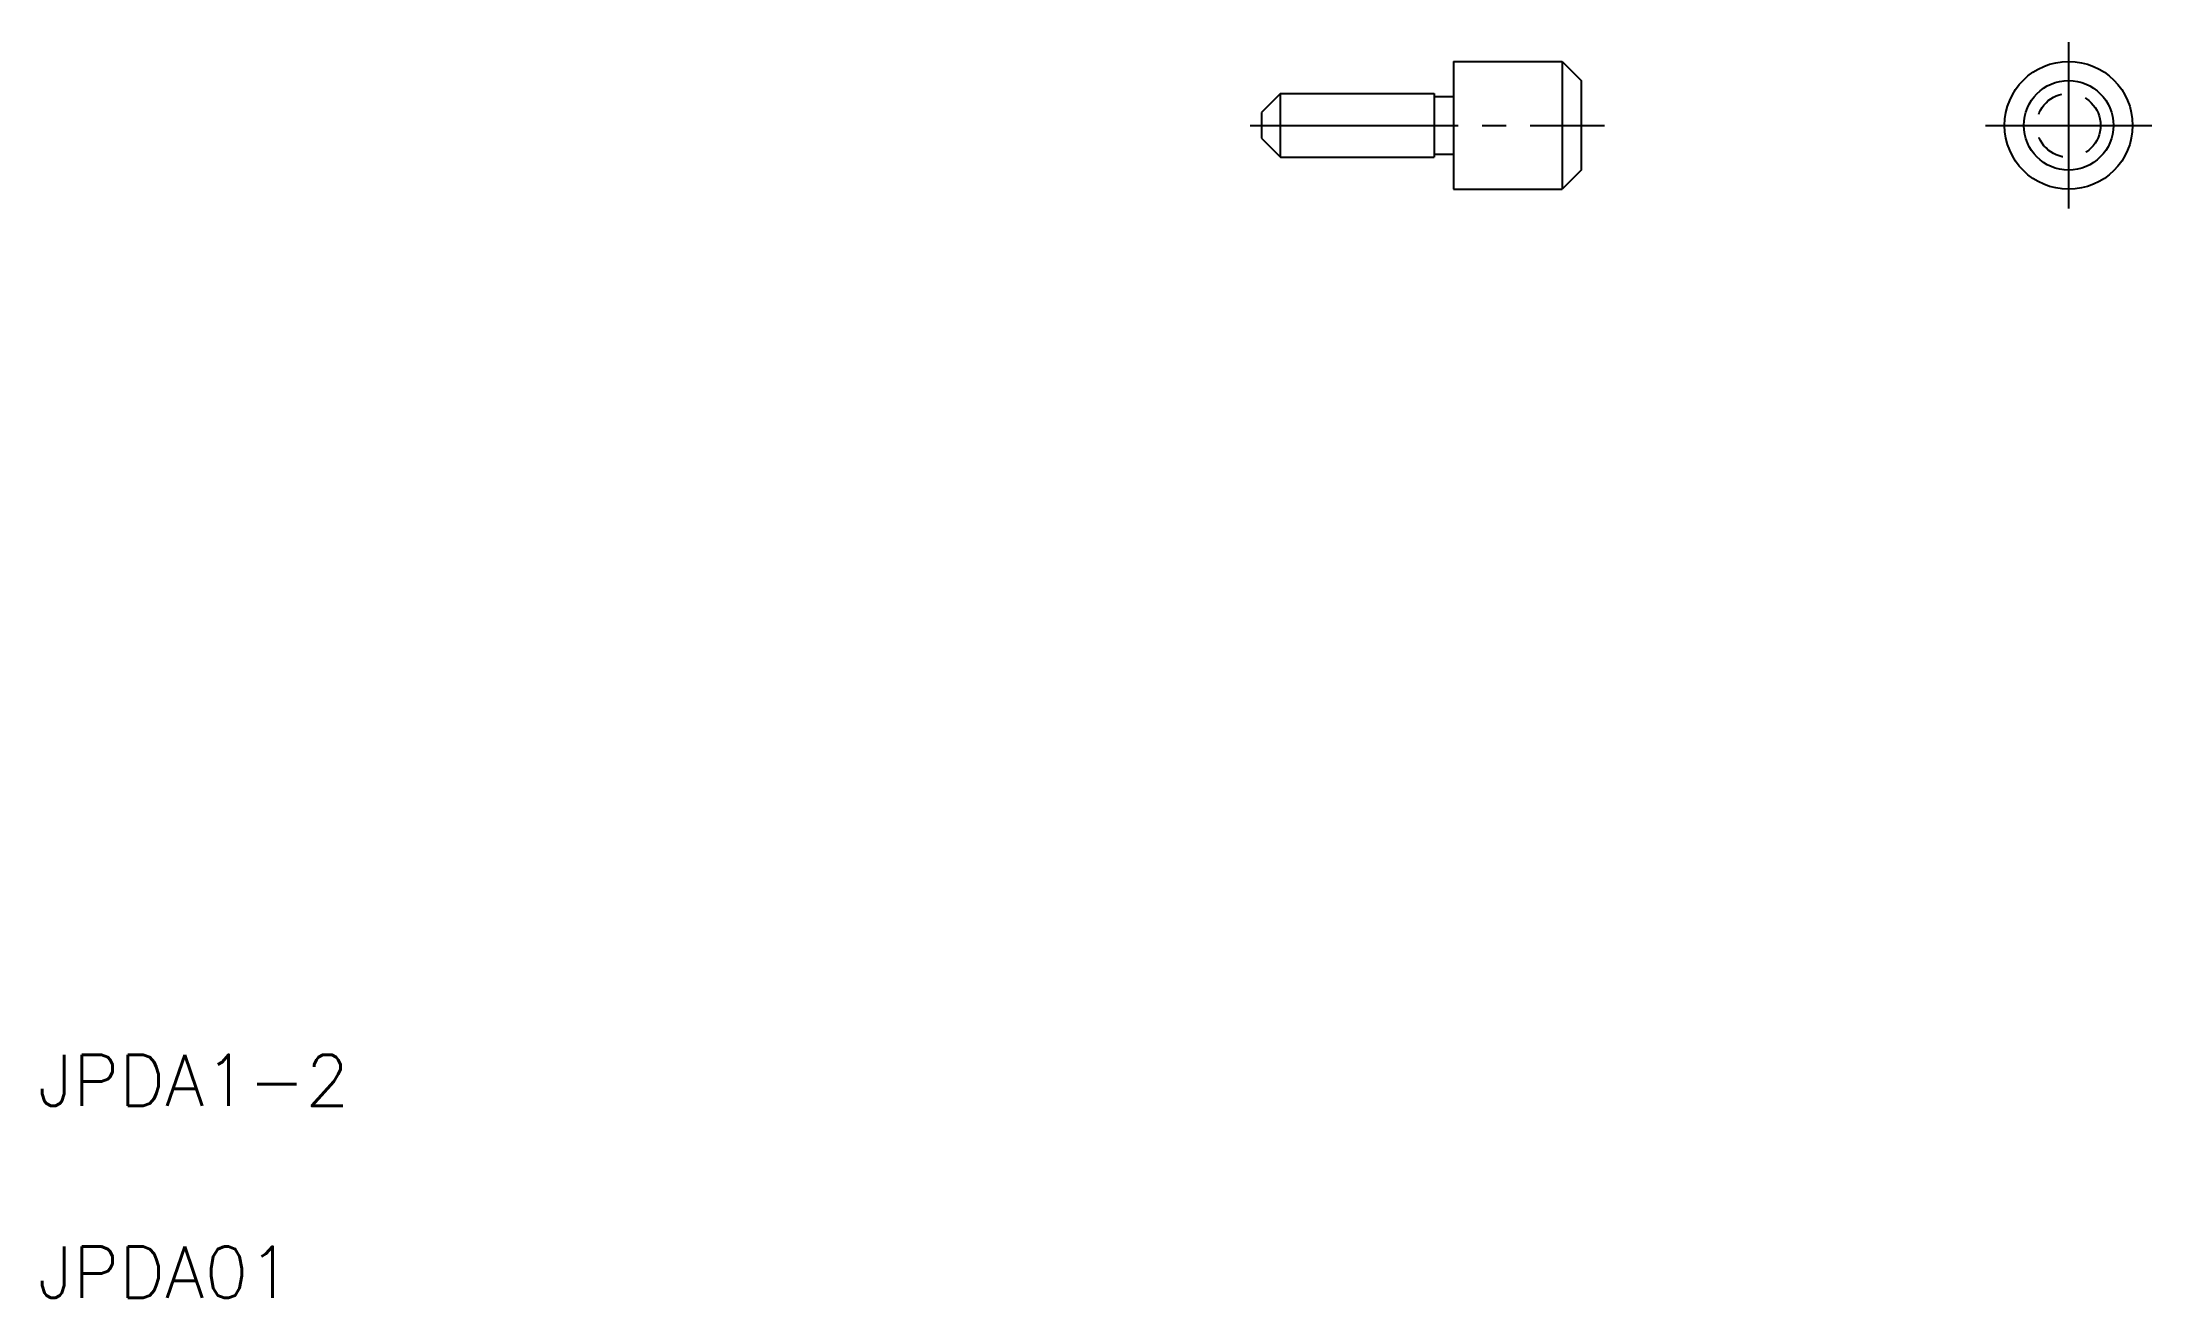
# Model space of a CAD drawing. Extents: x 2.1 to 35, y 2 to 21.6.
import ezdxf

# ---------------------------------------------------------------- set-up
doc = ezdxf.new("R2010")
doc.units = 0
doc.header["$LTSCALE"] = 0.25
doc.linetypes.add('CENTER', pattern=[17.5, 13, -1.5, 1.5, -1.5])
doc.linetypes.add('DASHED', pattern=[3.5, 2, -1.5])
doc.layers.get('0').update_dxf_attribs({"linetype": 'CONTINUOUS'})
doc.layers.add('CENTER', color=1, linetype='CENTER')
doc.styles.get("Standard").update_dxf_attribs({"font": 'txt', "height": 0.64, "bigfont": 'BIGFONT'})

msp = doc.modelspace()

# ---------------------------------------------------------------- linework, layer by layer
at = {"linetype": 'CONTINUOUS'}
for p, q in [((24.126, 21.333), (24.126, 19.333)), ((24.126, 21.333), (25.826, 21.333)), ((25.826, 21.333), (25.826, 19.333)), ((25.826, 21.333), (26.126, 21.033)), ((21.426, 20.833), (21.126, 20.533)), ((21.426, 20.833), (23.826, 20.833)), ((21.426, 19.833), (21.426, 20.833)), ((23.826, 20.833), (23.826, 19.833)), ((23.826, 20.783), (24.126, 20.783)), ((26.126, 21.033), (26.126, 19.633)), ((21.126, 20.533), (21.126, 20.133)), ((21.126, 20.133), (21.426, 19.833)), ((21.426, 19.833), (23.826, 19.833)), ((23.826, 19.883), (24.126, 19.883)), ((26.126, 19.633), (25.826, 19.333)), ((24.126, 19.333), (25.826, 19.333))]:
    msp.add_line(p, q, dxfattribs=at)
for p, q in [((22.026, 19.833), (22.026, 19.833)), ((22.626, 19.833), (22.626, 19.833))]:
    msp.add_line(p, q)
for radius in [1, 0.7]:
    msp.add_circle((33.743, 20.333), radius, dxfattribs=at)
at = {"color": 3, "linetype": 'DASHED'}
msp.add_circle((33.743, 20.333), 0.5, dxfattribs=at)
at = {"layer": 'CENTER', "color": 1, "linetype": 'CENTER'}
for p, q in [((33.743, 21.633), (33.743, 19.033)), ((20.949, 20.333), (26.489, 20.333)), ((32.443, 20.333), (35.043, 20.333))]:
    msp.add_line(p, q, dxfattribs=at)

# ---------------------------------------------------------------- texts
for s, p in [('JPDA1-2', (2, 5)), ('JPDA01', (2, 2))]:
    msp.add_text(s, height=0.8).set_placement(p)

doc.saveas('drawing.dxf')
